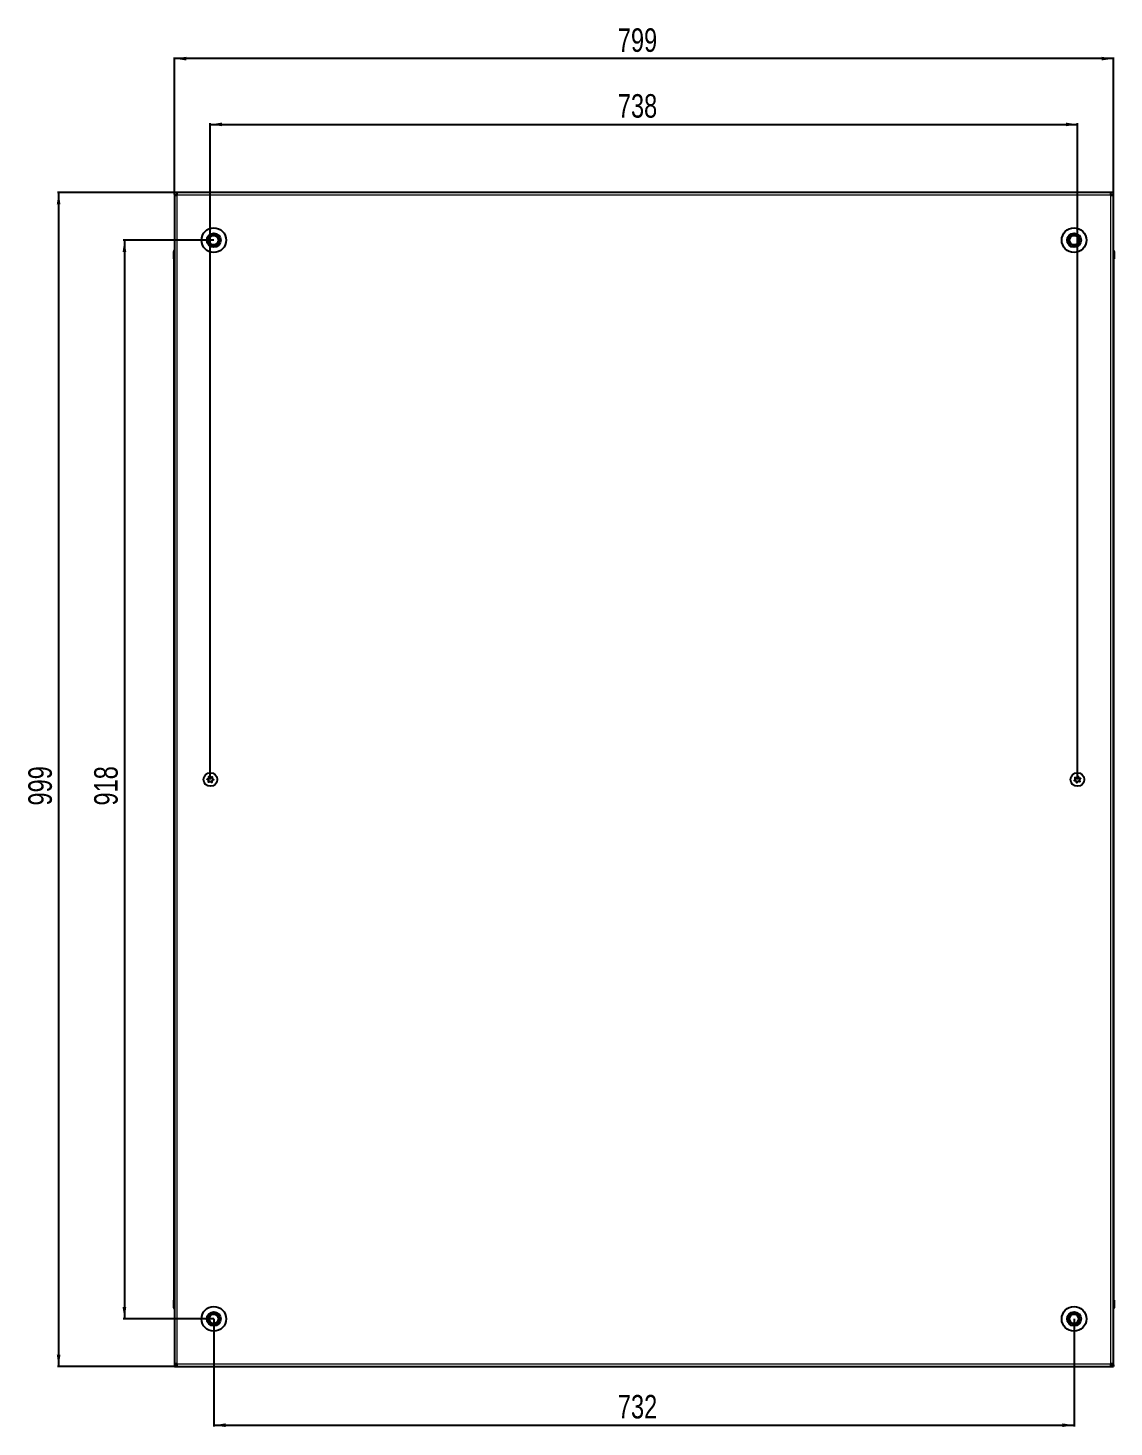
# Model space of a CAD drawing. Header units: millimetres. Extents: x 799 to 3967, y -214 to 2169.
# Drawn here: x 799 to 1723, y 943 to 2134 of the extents above; entities that cross this region are included whole.
import ezdxf

# ---------------------------------------------------------------- set-up
doc = ezdxf.new("R2010")
doc.units = ezdxf.units.MM
doc.layers.add('FORMAT', color=7, linetype='Continuous')
doc.styles.add('SLDTEXTSTYLE0', font='TXT', dxfattribs={"width": 0.75})
doc.dimstyles.new('SLDDIMSTYLE0', dxfattribs={"dimtxt": 20, "dimasz": 10, "dimexe": 0, "dimexo": 0.0625, "dimgap": 5, "dimtad": 2, "dimdec": 1, "dimrnd": 1e-09, "dimzin": 12, "dimdsep": 46, "dimtxsty": 'SLDTEXTSTYLE0', "dimsah": 1, "dimcen": 0.09, "dimadec": 0, "dimazin": 3, "dimtfac": 1, "dimtofl": 0, "dimtmove": 0, "dimatfit": 3, "dimfxl": 0, "dimfrac": 2, "dimtolj": 1, "dimtzin": 12, "dimarcsym": 0})

# ---------------------------------------------------------------- blocks, each defined once
blk = doc.blocks.new('_D')
at = {"layer": 'FORMAT'}
for p, q in [((924, 1993.4), (824.5, 1993.4)), ((825.5, 994.4), (825.5, 1993.4)), ((924, 994.4), (824.5, 994.4))]:
    blk.add_line(p, q, dxfattribs=at)
for points in [[(825.5, 1993.4), (823.9, 1983.4), (827, 1983.4)], [(825.5, 994.4), (827, 1004.4), (823.9, 1004.4)]]:
    blk.add_solid(points, dxfattribs=at)
at = {"layer": 'FORMAT', "insert": (799.7, 1471.8), "char_height": 20, "attachment_point": 1, "rotation": 90, "style": 'SLDTEXTSTYLE0'}
blk.add_mtext('999', dxfattribs=at)
blk = doc.blocks.new('_D_1')
at = {"layer": 'FORMAT'}
for p, q in [((924, 1993.4), (924, 2108.4)), ((1723, 2107.4), (924, 2107.4)), ((1723, 1993.4), (1723, 2108.4))]:
    blk.add_line(p, q, dxfattribs=at)
for points in [[(924, 2107.4), (934, 2105.9), (934, 2109)], [(1723, 2107.4), (1713, 2109), (1713, 2105.9)]]:
    blk.add_solid(points, dxfattribs=at)
at = {"layer": 'FORMAT', "insert": (1301.3, 2133.2), "char_height": 20, "attachment_point": 1, "style": 'SLDTEXTSTYLE0'}
blk.add_mtext('799', dxfattribs=at)
blk = doc.blocks.new('_D_2')
at = {"layer": 'FORMAT'}
for p, q in [((957.5, 1034.9), (957.5, 943.4)), ((1689.5, 1034.9), (1689.5, 943.4)), ((957.5, 944.4), (1689.5, 944.4))]:
    blk.add_line(p, q, dxfattribs=at)
for points in [[(957.5, 944.4), (967.5, 942.9), (967.5, 946)], [(1689.5, 944.4), (1679.5, 946), (1679.5, 942.9)]]:
    blk.add_solid(points, dxfattribs=at)
at = {"layer": 'FORMAT', "insert": (1301.3, 970.2), "char_height": 20, "attachment_point": 1, "style": 'SLDTEXTSTYLE0'}
blk.add_mtext('732', dxfattribs=at)
blk = doc.blocks.new('_D_3')
at = {"layer": 'FORMAT'}
for p, q in [((954.5, 1493.9), (954.5, 2052.4)), ((954.5, 2051.4), (1692.5, 2051.4)), ((1692.5, 1493.9), (1692.5, 2052.4))]:
    blk.add_line(p, q, dxfattribs=at)
for points in [[(954.5, 2051.4), (964.5, 2049.9), (964.5, 2053)], [(1692.5, 2051.4), (1682.5, 2053), (1682.5, 2049.9)]]:
    blk.add_solid(points, dxfattribs=at)
at = {"layer": 'FORMAT', "insert": (1301.3, 2077.2), "char_height": 20, "attachment_point": 1, "style": 'SLDTEXTSTYLE0'}
blk.add_mtext('738', dxfattribs=at)
blk = doc.blocks.new('_D_4')
at = {"layer": 'FORMAT'}
for p, q in [((957.5, 1952.9), (880.5, 1952.9)), ((881.5, 1952.9), (881.5, 1034.9)), ((957.5, 1034.9), (880.5, 1034.9))]:
    blk.add_line(p, q, dxfattribs=at)
for points in [[(881.5, 1952.9), (879.9, 1942.9), (883, 1942.9)], [(881.5, 1034.9), (883, 1044.9), (879.9, 1044.9)]]:
    blk.add_solid(points, dxfattribs=at)
at = {"layer": 'FORMAT', "insert": (855.7, 1471.8), "char_height": 20, "attachment_point": 1, "rotation": 90, "style": 'SLDTEXTSTYLE0'}
blk.add_mtext('918', dxfattribs=at)

msp = doc.modelspace()

# ---------------------------------------------------------------- linework, layer by layer
at = {"color": 7, "linetype": 'Continuous', "lineweight": 25}
for p, q in [((926.07, 1993.43), (923.97, 1993.43)), ((923.97, 1991.93), (923.97, 1993.43)), ((923.97, 1991.93), (926.07, 1991.93)), ((923.97, 1991.93), (923.97, 1991.33)), ((923.97, 1991.33), (923.97, 996.53)), ((923.97, 1991.33), (926.07, 1991.33)), ((1720.87, 1993.43), (926.07, 1993.43)), ((926.07, 1993.43), (926.07, 1991.33)), ((1720.87, 1991.33), (1720.87, 1993.43)), ((1722.97, 1993.43), (1720.87, 1993.43)), ((1720.87, 1991.93), (1722.97, 1991.93)), ((1720.87, 1991.33), (1722.97, 1991.33)), ((1722.97, 1991.93), (1722.97, 1993.43)), ((1722.97, 1991.33), (1722.97, 1991.93)), ((1722.97, 996.53), (1722.97, 1991.33)), ((923.47, 1943.43), (923.47, 1936.93)), ((923.47, 1936.93), (923.47, 1943.43)), ((1722.97, 1944.76), (1722.97, 1944.76)), ((1723.47, 1943.43), (1723.47, 1936.93)), ((1723.47, 1936.93), (1723.47, 1943.43)), ((923.47, 1936.93), (923.47, 1936.93)), ((923.97, 1936.93), (923.47, 1936.93)), ((923.62, 1936.93), (923.62, 1050.93)), ((1722.97, 1936.93), (1723.47, 1936.93)), ((1723.32, 1050.93), (1723.32, 1936.93)), ((1723.47, 1936.93), (1723.47, 1936.93)), ((1723.47, 1936.93), (1723.47, 1936.93)), ((923.47, 1044.43), (923.47, 1050.93)), ((923.47, 1050.93), (923.47, 1050.93)), ((923.47, 1050.93), (923.47, 1050.93)), ((923.47, 1050.93), (923.47, 1044.43)), ((923.97, 1050.93), (923.47, 1050.93)), ((1722.97, 1050.93), (1723.47, 1050.93)), ((1723.47, 1050.93), (1723.47, 1050.93)), ((1723.47, 1044.43), (1723.47, 1050.93)), ((1723.47, 1050.93), (1723.47, 1044.43)), ((923.97, 1043.11), (923.97, 1043.11)), ((926.07, 996.53), (923.97, 996.53)), ((923.97, 996.53), (923.97, 995.93)), ((923.97, 995.93), (923.97, 994.43)), ((926.07, 995.93), (923.97, 995.93)), ((923.97, 994.43), (926.07, 994.43)), ((926.07, 996.53), (926.07, 994.43)), ((926.07, 994.43), (1720.87, 994.43)), ((1720.87, 994.43), (1720.87, 996.53)), ((1722.97, 996.53), (1720.87, 996.53)), ((1722.97, 995.93), (1720.87, 995.93)), ((1720.87, 994.43), (1722.97, 994.43)), ((1722.97, 995.93), (1722.97, 996.53)), ((1722.97, 995.93), (1722.97, 994.43))]:
    msp.add_line(p, q, dxfattribs=at)
at = {"color": 8, "linetype": 'Continuous', "lineweight": 18}
for p, q in [((926.07, 1991.33), (926.07, 996.53)), ((1720.87, 1991.33), (926.07, 1991.33)), ((1720.87, 996.53), (1720.87, 1991.33)), ((923.97, 1943.43), (923.47, 1943.43)), ((1722.97, 1943.43), (1723.47, 1943.43)), ((923.97, 1044.43), (923.47, 1044.43)), ((1722.97, 1044.43), (1723.47, 1044.43)), ((926.07, 996.53), (1720.87, 996.53))]:
    msp.add_line(p, q, dxfattribs=at)
at = {"color": 7, "linetype": 'Continuous', "lineweight": 25}
for centre, radius in [((957.47, 1952.93), 10.5), ((957.47, 1952.93), 6), ((957.47, 1952.93), 3.9), ((1689.47, 1952.93), 10.5), ((1689.47, 1952.93), 6), ((1689.47, 1952.93), 3.9), ((954.62, 1493.93), 5.79), ((954.62, 1493.93), 1.85), ((1692.32, 1493.93), 5.79), ((1692.32, 1493.93), 1.85), ((957.47, 1034.93), 10.5), ((957.47, 1034.93), 6), ((957.47, 1034.93), 3.9), ((1689.47, 1034.93), 10.5), ((1689.47, 1034.93), 6), ((1689.47, 1034.93), 3.9)]:
    msp.add_circle(centre, radius, dxfattribs=at)
for centre, radius, start, end in [((957.47, 1952.93), 4.62, 120, 180), ((957.47, 1952.93), 4.62, 180, 240), ((957.47, 1952.93), 4.62, 60, 120), ((957.47, 1952.93), 4.62, 0, 60), ((957.47, 1952.93), 4.62, 300, 0), ((1689.47, 1952.93), 4.62, 120, 180), ((1689.47, 1952.93), 4.62, 180, 240), ((1689.47, 1952.93), 4.62, 60, 120), ((1689.47, 1952.93), 4.62, 360, 60), ((1689.47, 1952.93), 4.62, 300, 360), ((925.47, 1943.43), 2, 138.57492, 180), ((925.47, 1943.43), 2, 138.59038, 180), ((957.47, 1952.93), 4.62, 240, 300), ((1689.47, 1952.93), 4.62, 240, 300), ((1721.47, 1943.43), 2, 33.78451, 41.40962), ((1721.47, 1943.43), 2, 0, 41.39416), ((1721.47, 1943.43), 2, 0, 19.56674), ((925.47, 1044.43), 2, 180, 221.40962), ((925.47, 1044.43), 2, 180, 221.40962), ((957.47, 1034.93), 4.62, 120, 180), ((957.47, 1034.93), 4.62, 60, 120), ((957.47, 1034.93), 4.62, 0, 60), ((1689.47, 1034.93), 4.62, 120, 180), ((1689.47, 1034.93), 4.62, 60, 120), ((1689.47, 1034.93), 4.62, 360, 60), ((1721.47, 1044.43), 2, 318.57492, 360), ((1721.47, 1044.43), 2, 318.59038, 0), ((957.47, 1034.93), 4.62, 180, 240), ((957.47, 1034.93), 4.62, 240, 300), ((957.47, 1034.93), 4.62, 300, 0), ((1689.47, 1034.93), 4.62, 180, 240), ((1689.47, 1034.93), 4.62, 240, 300), ((1689.47, 1034.93), 4.62, 300, 360)]:
    msp.add_arc(centre, radius, start, end, dxfattribs=at)
for points, knots in [([(952.85, 1952.93), (953.18, 1953.51), (953.75, 1954.49), (954.57, 1955.91), (954.98, 1956.62), (955.16, 1956.93)], [0, 0, 0, 0, 0.4391308, 0.7513783, 1, 1, 1, 1]), ([(955.16, 1948.93), (954.83, 1949.51), (954.26, 1950.49), (953.44, 1951.91), (953.03, 1952.62), (952.85, 1952.93)], [0, 0, 0, 0, 0.4391308, 0.7513783, 1, 1, 1, 1]), ([(955.16, 1956.93), (955.36, 1956.93), (956.07, 1956.93), (957.37, 1956.93), (958.76, 1956.93), (959.51, 1956.93), (959.78, 1956.93)], [0, 0, 0, 0, 0.1393293, 0.4852696, 0.8163565, 1, 1, 1, 1]), ([(959.78, 1956.93), (960.11, 1956.36), (960.68, 1955.38), (961.5, 1953.96), (961.91, 1953.25), (962.09, 1952.93)], [0, 0, 0, 0, 0.4391308, 0.7513783, 1, 1, 1, 1]), ([(962.09, 1952.93), (961.76, 1952.36), (961.19, 1951.38), (960.37, 1949.96), (959.96, 1949.25), (959.78, 1948.93)], [0, 0, 0, 0, 0.4391308, 0.7513783, 1, 1, 1, 1]), ([(1684.85, 1952.93), (1685.18, 1953.51), (1685.75, 1954.49), (1686.57, 1955.91), (1686.98, 1956.62), (1687.16, 1956.93)], [0, 0, 0, 0, 0.4391308, 0.7513783, 1, 1, 1, 1]), ([(1687.16, 1948.93), (1686.83, 1949.51), (1686.26, 1950.49), (1685.44, 1951.91), (1685.03, 1952.62), (1684.85, 1952.93)], [0, 0, 0, 0, 0.4391308, 0.7513783, 1, 1, 1, 1]), ([(1687.16, 1956.93), (1687.36, 1956.93), (1688.07, 1956.93), (1689.37, 1956.93), (1690.76, 1956.93), (1691.51, 1956.93), (1691.78, 1956.93)], [0, 0, 0, 0, 0.1393293, 0.4852696, 0.8163565, 1, 1, 1, 1]), ([(1691.78, 1956.93), (1692.11, 1956.36), (1692.68, 1955.38), (1693.5, 1953.96), (1693.91, 1953.25), (1694.09, 1952.93)], [0, 0, 0, 0, 0.4391308, 0.7513783, 1, 1, 1, 1]), ([(1694.09, 1952.93), (1693.76, 1952.36), (1693.19, 1951.38), (1692.37, 1949.96), (1691.96, 1949.25), (1691.78, 1948.93)], [0, 0, 0, 0, 0.4391308, 0.7513783, 1, 1, 1, 1]), ([(959.78, 1948.93), (959.51, 1948.93), (958.76, 1948.93), (957.37, 1948.93), (956.07, 1948.93), (955.36, 1948.93), (955.16, 1948.93)], [0, 0, 0, 0, 0.1836435, 0.5147304, 0.8606707, 1, 1, 1, 1]), ([(1691.78, 1948.93), (1691.51, 1948.93), (1690.76, 1948.93), (1689.37, 1948.93), (1688.07, 1948.93), (1687.36, 1948.93), (1687.16, 1948.93)], [0, 0, 0, 0, 0.1836435, 0.5147304, 0.8606707, 1, 1, 1, 1]), ([(953.05, 1491.62), (953.06, 1491.61), (953.09, 1491.6), (953.14, 1491.6), (953.28, 1491.65), (953.62, 1491.83), (954.1, 1492.09), (954.73, 1492.07), (955.18, 1491.81), (955.49, 1491.57), (955.69, 1491.44), (955.78, 1491.41), (955.82, 1491.41), (955.85, 1491.42), (955.87, 1491.44), (955.91, 1491.5), (955.94, 1491.77), (955.94, 1492.24), (956.09, 1492.94), (956.68, 1493.34), (957.12, 1493.51), (957.36, 1493.64), (957.4, 1493.69), (957.41, 1493.72), (957.41, 1493.75), (957.4, 1493.79), (957.37, 1493.82), (957.31, 1493.88), (957.13, 1494.01), (956.8, 1494.21), (956.39, 1494.52), (956.14, 1495.1), (956.2, 1495.64), (956.25, 1496.03), (956.24, 1496.18), (956.21, 1496.23), (956.19, 1496.26), (956.15, 1496.27), (956.1, 1496.26), (955.96, 1496.22), (955.62, 1496.04), (955.14, 1495.78), (954.51, 1495.8), (954.06, 1496.06), (953.75, 1496.3), (953.55, 1496.43), (953.46, 1496.46), (953.42, 1496.46), (953.39, 1496.45), (953.37, 1496.43), (953.33, 1496.37), (953.3, 1496.1), (953.31, 1495.62), (953.15, 1494.93), (952.56, 1494.53), (952.12, 1494.36), (951.89, 1494.23), (951.84, 1494.17), (951.83, 1494.15), (951.83, 1494.11), (951.84, 1494.08), (951.87, 1494.05), (951.93, 1493.99), (952.11, 1493.86), (952.44, 1493.66), (952.85, 1493.35), (953.1, 1492.77), (953.04, 1492.23), (952.99, 1491.84), (953, 1491.69), (953.03, 1491.64), (953.04, 1491.62), (953.05, 1491.62)], [0, 0, 0, 0, 0.0020087, 0.00442, 0.0093647, 0.0255282, 0.0677053, 0.0957862, 0.1246456, 0.1503415, 0.1605194, 0.1633943, 0.1656965, 0.1672448, 0.1688741, 0.1707699, 0.1786058, 0.2119941, 0.2499945, 0.2879948, 0.3213831, 0.329219, 0.3311148, 0.3327441, 0.3342924, 0.3362166, 0.3385353, 0.3413178, 0.349662, 0.3753578, 0.4042173, 0.4322982, 0.4744753, 0.4906388, 0.4966691, 0.49844, 0.5, 0.5020087, 0.50442, 0.5093647, 0.5255282, 0.5677053, 0.5957862, 0.6246456, 0.6503415, 0.6605194, 0.6633943, 0.6656965, 0.6672448, 0.6688741, 0.6707699, 0.6786058, 0.7119941, 0.7499945, 0.7879948, 0.8213831, 0.829219, 0.8311148, 0.8327441, 0.8342924, 0.8362166, 0.8385353, 0.8413178, 0.849662, 0.8753578, 0.9042173, 0.9322982, 0.9744753, 0.9906388, 0.9966691, 0.99844, 1, 1, 1, 1]), ([(1692.81, 1496.69), (1692.8, 1496.69), (1692.77, 1496.69), (1692.72, 1496.66), (1692.61, 1496.57), (1692.38, 1496.26), (1692.05, 1495.83), (1691.46, 1495.59), (1690.95, 1495.65), (1690.57, 1495.74), (1690.33, 1495.78), (1690.24, 1495.77), (1690.2, 1495.76), (1690.17, 1495.73), (1690.16, 1495.7), (1690.16, 1495.63), (1690.23, 1495.37), (1690.43, 1494.94), (1690.57, 1494.25), (1690.2, 1493.64), (1689.86, 1493.31), (1689.7, 1493.09), (1689.68, 1493.02), (1689.68, 1492.99), (1689.7, 1492.96), (1689.72, 1492.94), (1689.76, 1492.92), (1689.84, 1492.89), (1690.06, 1492.85), (1690.44, 1492.8), (1690.94, 1492.68), (1691.41, 1492.25), (1691.57, 1491.73), (1691.69, 1491.36), (1691.76, 1491.23), (1691.8, 1491.19), (1691.83, 1491.17), (1691.87, 1491.18), (1691.92, 1491.21), (1692.03, 1491.3), (1692.26, 1491.61), (1692.59, 1492.04), (1693.18, 1492.27), (1693.69, 1492.22), (1694.08, 1492.13), (1694.31, 1492.09), (1694.41, 1492.1), (1694.44, 1492.11), (1694.47, 1492.14), (1694.48, 1492.17), (1694.48, 1492.24), (1694.41, 1492.49), (1694.21, 1492.92), (1694.07, 1493.62), (1694.44, 1494.23), (1694.78, 1494.56), (1694.94, 1494.78), (1694.96, 1494.84), (1694.96, 1494.88), (1694.95, 1494.91), (1694.92, 1494.93), (1694.88, 1494.95), (1694.8, 1494.98), (1694.58, 1495.02), (1694.2, 1495.07), (1693.7, 1495.19), (1693.24, 1495.62), (1693.07, 1496.14), (1692.95, 1496.51), (1692.89, 1496.64), (1692.84, 1496.68), (1692.82, 1496.69), (1692.81, 1496.69)], [0, 0, 0, 0, 0.0020087, 0.00442, 0.0093647, 0.0255282, 0.0677053, 0.0957862, 0.1246456, 0.1503415, 0.1605194, 0.1633943, 0.1656965, 0.1672448, 0.1688741, 0.1707699, 0.1786058, 0.2119941, 0.2499945, 0.2879948, 0.3213831, 0.329219, 0.3311148, 0.3327441, 0.3342924, 0.3362166, 0.3385353, 0.3413178, 0.349662, 0.3753578, 0.4042173, 0.4322982, 0.4744753, 0.4906388, 0.4966691, 0.49844, 0.5, 0.5020087, 0.50442, 0.5093647, 0.5255282, 0.5677053, 0.5957862, 0.6246456, 0.6503415, 0.6605194, 0.6633943, 0.6656965, 0.6672448, 0.6688741, 0.6707699, 0.6786058, 0.7119941, 0.7499945, 0.7879948, 0.8213831, 0.829219, 0.8311148, 0.8327441, 0.8342924, 0.8362166, 0.8385353, 0.8413178, 0.849662, 0.8753578, 0.9042173, 0.9322982, 0.9744753, 0.9906388, 0.9966691, 0.99844, 1, 1, 1, 1]), ([(952.85, 1034.93), (953.18, 1035.51), (953.75, 1036.49), (954.57, 1037.91), (954.98, 1038.62), (955.16, 1038.93)], [0, 0, 0, 0, 0.4391308, 0.7513783, 1, 1, 1, 1]), ([(955.16, 1038.93), (955.36, 1038.93), (956.07, 1038.93), (957.37, 1038.93), (958.76, 1038.93), (959.51, 1038.93), (959.78, 1038.93)], [0, 0, 0, 0, 0.1393293, 0.4852696, 0.8163565, 1, 1, 1, 1]), ([(959.78, 1038.93), (960.11, 1038.36), (960.68, 1037.38), (961.5, 1035.96), (961.91, 1035.25), (962.09, 1034.93)], [0, 0, 0, 0, 0.4391308, 0.7513783, 1, 1, 1, 1]), ([(1684.85, 1034.93), (1685.18, 1035.51), (1685.75, 1036.49), (1686.57, 1037.91), (1686.98, 1038.62), (1687.16, 1038.93)], [0, 0, 0, 0, 0.4391308, 0.7513783, 1, 1, 1, 1]), ([(1687.16, 1038.93), (1687.36, 1038.93), (1688.07, 1038.93), (1689.37, 1038.93), (1690.76, 1038.93), (1691.51, 1038.93), (1691.78, 1038.93)], [0, 0, 0, 0, 0.1393293, 0.4852696, 0.8163565, 1, 1, 1, 1]), ([(1691.78, 1038.93), (1692.11, 1038.36), (1692.68, 1037.38), (1693.5, 1035.96), (1693.91, 1035.25), (1694.09, 1034.93)], [0, 0, 0, 0, 0.4391308, 0.7513783, 1, 1, 1, 1]), ([(955.16, 1030.93), (954.83, 1031.51), (954.26, 1032.49), (953.44, 1033.91), (953.03, 1034.62), (952.85, 1034.93)], [0, 0, 0, 0, 0.4391308, 0.7513783, 1, 1, 1, 1]), ([(959.78, 1030.93), (959.51, 1030.93), (958.76, 1030.93), (957.37, 1030.93), (956.07, 1030.93), (955.36, 1030.93), (955.16, 1030.93)], [0, 0, 0, 0, 0.1836435, 0.5147304, 0.8606707, 1, 1, 1, 1]), ([(962.09, 1034.93), (961.76, 1034.36), (961.19, 1033.38), (960.37, 1031.96), (959.96, 1031.25), (959.78, 1030.93)], [0, 0, 0, 0, 0.4391308, 0.7513783, 1, 1, 1, 1]), ([(1687.16, 1030.93), (1686.83, 1031.51), (1686.26, 1032.49), (1685.44, 1033.91), (1685.03, 1034.62), (1684.85, 1034.93)], [0, 0, 0, 0, 0.4391308, 0.7513783, 1, 1, 1, 1]), ([(1691.78, 1030.93), (1691.51, 1030.93), (1690.76, 1030.93), (1689.37, 1030.93), (1688.07, 1030.93), (1687.36, 1030.93), (1687.16, 1030.93)], [0, 0, 0, 0, 0.1836435, 0.5147304, 0.8606707, 1, 1, 1, 1]), ([(1694.09, 1034.93), (1693.76, 1034.36), (1693.19, 1033.38), (1692.37, 1031.96), (1691.96, 1031.25), (1691.78, 1030.93)], [0, 0, 0, 0, 0.4391308, 0.7513783, 1, 1, 1, 1])]:
    msp.add_open_spline(points, degree=3, knots=knots, dxfattribs=at)

# ---------------------------------------------------------------- dimensions: what is measured, and where the dimension line sits
at = {"layer": 'FORMAT'}
for base, p1, p2, picture, middle in [((923.97, 2107.43), (1722.97, 1993.43), (923.97, 1993.43), '_D_1', (1323.47, 2107.43)), ((1692.47, 2051.43), (954.47, 1493.93), (1692.47, 1493.93), '_D_3', (1323.47, 2051.43))]:
    dim = msp.add_linear_dim(base=base, p1=p1, p2=p2, dimstyle='SLDDIMSTYLE0', dxfattribs=at)
    dim.commit()
    dim.dimension.update_dxf_attribs({"geometry": picture, "text_midpoint": middle, "dimtype": 160})
for base, p1, p2, angle, picture, middle in [((825.47, 1993.43), (923.97, 994.43), (923.97, 1993.43), 90, '_D', (825.47, 1493.93)), ((881.47, 1034.93), (957.47, 1952.93), (957.47, 1034.93), 90, '_D_4', (881.47, 1493.93)), ((1689.47, 944.43), (957.47, 1034.93), (1689.47, 1034.93), 0, '_D_2', (1323.47, 944.43))]:
    dim = msp.add_linear_dim(base=base, p1=p1, p2=p2, angle=angle, dimstyle='SLDDIMSTYLE0', dxfattribs=at)
    dim.commit()
    dim.dimension.update_dxf_attribs({"geometry": picture, "text_midpoint": middle, "dimtype": 160})

doc.saveas('drawing.dxf')
